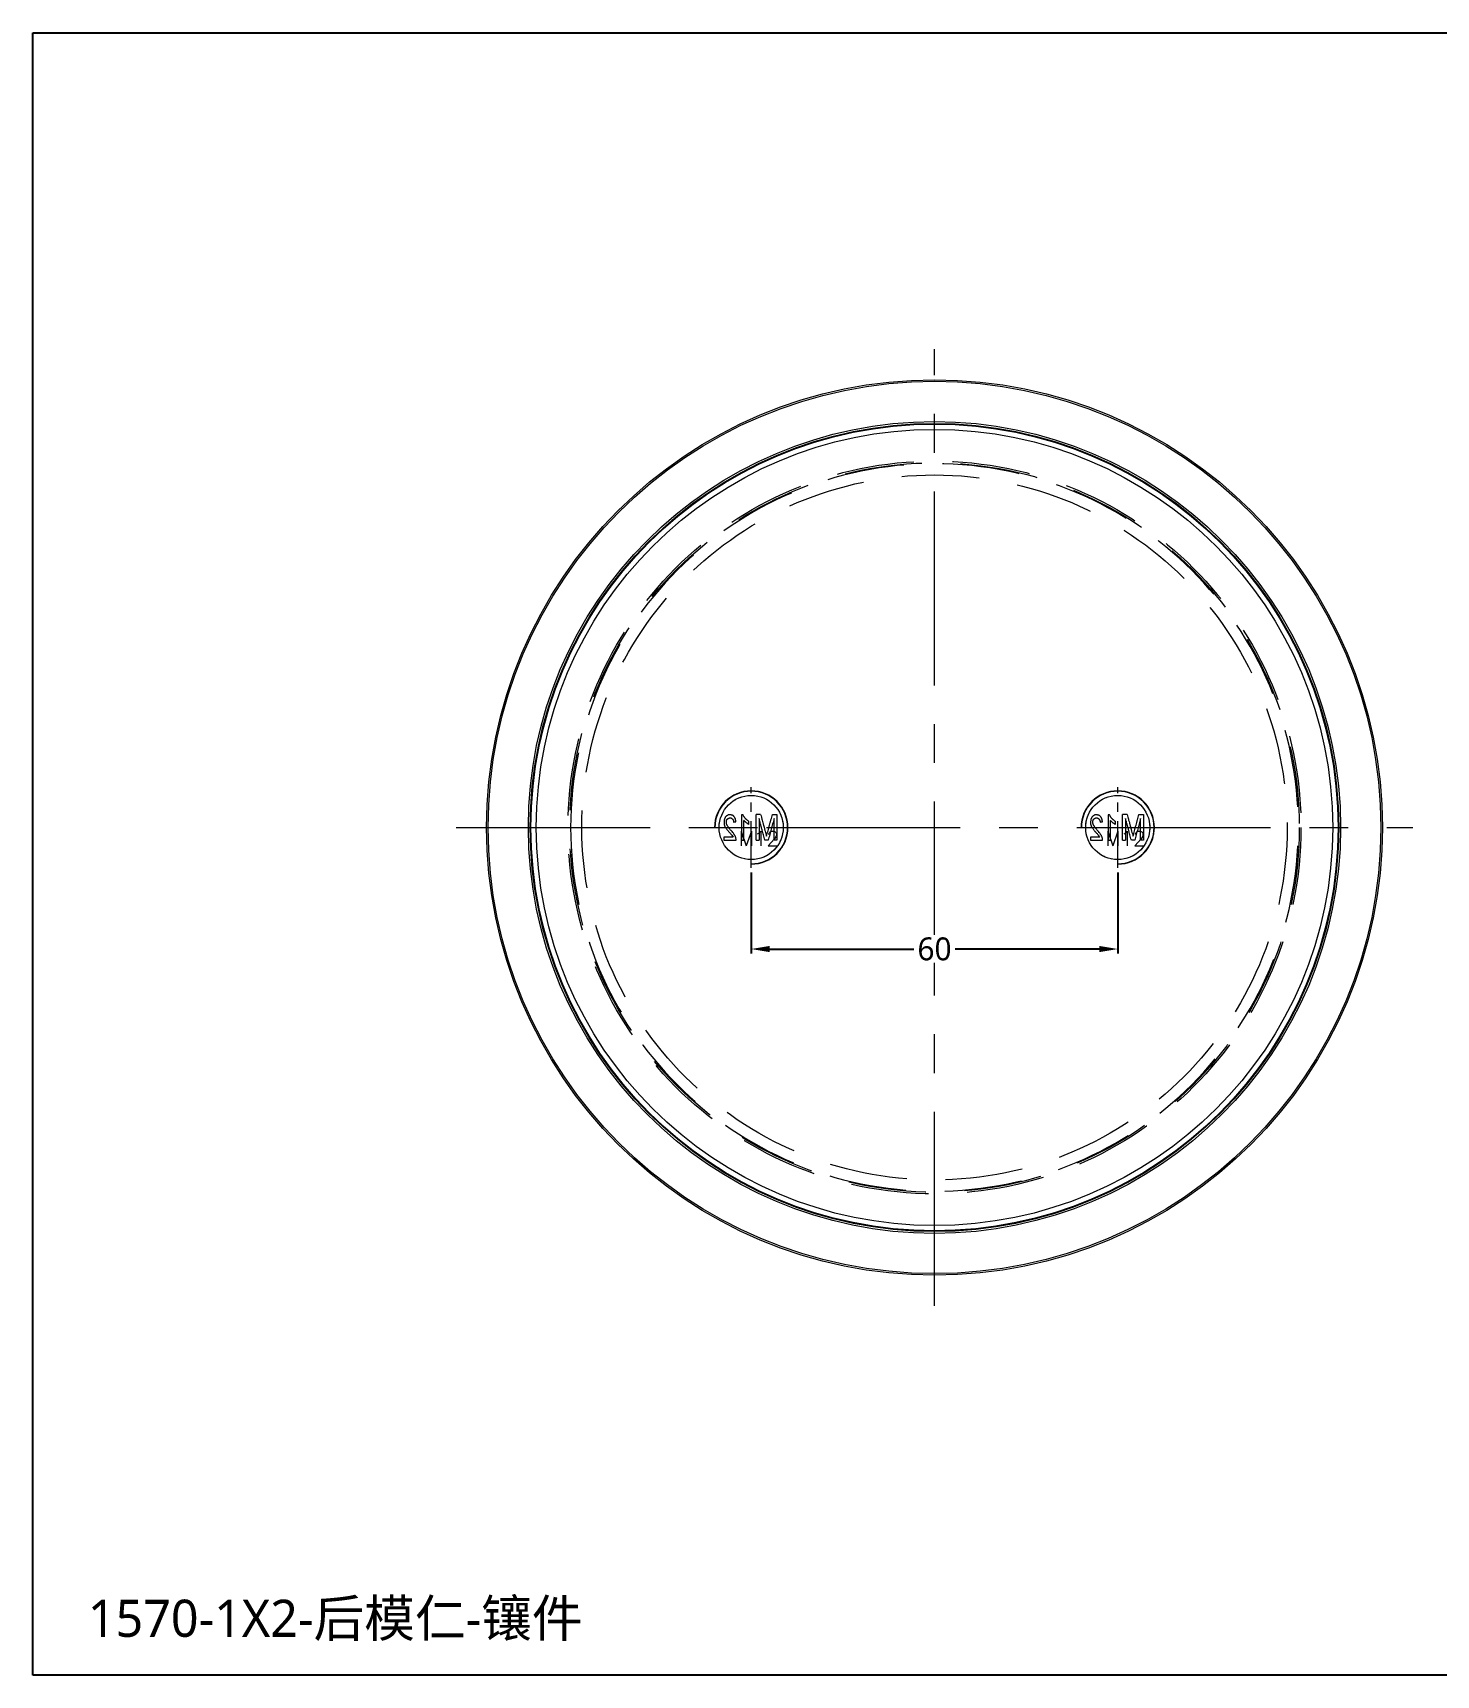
# Model space of a CAD drawing. Header units: millimetres. Extents: x 2430 to 2811, y 2094 to 2362.
# Drawn here: x 2430.4 to 2660.1, y 2093.5 to 2362.5 of the extents above; entities that cross this region are included whole.
import ezdxf
from ezdxf.lldxf.tags import DXFTag

# ---------------------------------------------------------------- set-up
doc = ezdxf.new("R2010")
doc.units = ezdxf.units.MM
doc.linetypes.add('CENTER', pattern=[50.8, 31.75, -6.35, 6.35, -6.35])
doc.linetypes.add('HIDDEN', pattern=[9.525, 6.35, -3.175])
doc.layers.add('1', color=7, linetype='Continuous', true_color=0xffffff)
doc.layers.add('21', color=7, linetype='Continuous', true_color=0xffffff)
for name, color, linetype, lineweight in [('dim', 82, 'Continuous', 9), ('moldbase', 7, 'Continuous', 20), ('screw', 33, 'Continuous', 13)]:
    doc.layers.add(name, color=color, linetype=linetype, lineweight=lineweight)
doc.styles.add('Capful-A', font='')
doc.styles.get("Standard").update_dxf_attribs({"font": 'arial.ttf'})
doc.styles.add('TXT', font='txt.shx', dxfattribs={"bigfont": 'gbcbig.shx'})
doc.styles.get('Capful-A').set_extended_font_data('Microsoft YaHei')
tags = doc.linetypes.add('DASHED', pattern=[25.72, 12.86, -12.86]).pattern_tags.tags
tags[6:7] = [DXFTag(74, 4), DXFTag(75, 0), DXFTag(340, '0'), DXFTag(46, 0.0), DXFTag(50, 0.0), DXFTag(44, 0.0), DXFTag(45, 0.0)]
tags[4:5] = [DXFTag(74, 4), DXFTag(75, 0), DXFTag(340, '0'), DXFTag(46, 0.0), DXFTag(50, 0.0), DXFTag(44, 0.0), DXFTag(45, 0.0)]
doc.dimstyles.new('Capful-A-1.5', dxfattribs={"dimscale": 1.5, "dimtxt": 2.5, "dimasz": 2.5, "dimexe": 1.5, "dimexo": 1, "dimgap": 1.5, "dimtad": 0, "dimdsep": 46, "dimtxsty": 'Capful-A', "dimcen": 0, "dimclrt": 2, "dimazin": 2, "dimtfac": 1, "dimtmove": 0, "dimatfit": 3, "dimfxl": 0, "dimtolj": 1, "dimtzin": 0, "dimarcsym": 0})

# ---------------------------------------------------------------- blocks, each defined once
blk = doc.blocks.new('TK')
for p, q in [((0, 0), (0, 294)), ((0, 294), (415.8, 294)), ((415.8, 0), (0, 0))]:
    blk.add_line(p, q)
blk = doc.blocks.new('screw_m12_g')
at = {"layer": 'screw', "color": 1, "linetype": 'CENTER', "ltscale": 0.24}
for p, q in [((0, -6.6), (0, 6.6)), ((-6.6, 0), (6.6, 0))]:
    blk.add_line(p, q, dxfattribs=at)
at = {"layer": 'screw', "color": 33, "linetype": 'HIDDEN', "ltscale": 0.24}
blk.add_circle((0, 0), 5.25, dxfattribs=at)
at = {"layer": 'screw', "color": 92, "linetype": 'HIDDEN', "ltscale": 0.24}
blk.add_arc((0, 0), 6, 270, 180, dxfattribs=at)
at = {"layer": 'screw', "color": 6, "style": 'TXT'}
blk.add_text('M12', height=2.4, dxfattribs=at).set_placement((-2.04, -3))
blk = doc.blocks.new('*D49')
at = {"layer": 'Defpoints', "color": 0, "transparency": 16777216}
for p in [(2548, 2225.75), (2608, 2225.75), (2548, 2212.44)]:
    blk.add_point(p, dxfattribs=at)
at = {"layer": 'dim', "color": 0, "lineweight": -2, "transparency": 16777216}
for p, q in [((2548, 2225), (2548, 2211.69)), ((2608, 2225), (2608, 2211.69)), ((2551, 2212.44), (2574.59, 2212.44)), ((2605, 2212.44), (2581.4, 2212.44))]:
    blk.add_line(p, q, dxfattribs=at)
at = {"layer": 'dim', "color": 0, "transparency": 16777216}
for points in [[(2551, 2212.94), (2551, 2211.94), (2548, 2212.44)], [(2605, 2212.94), (2605, 2211.94), (2608, 2212.44)]]:
    blk.add_solid(points, dxfattribs=at)
at = {"layer": 'dim', "color": 2, "transparency": 16777216, "insert": (2578, 2212.44), "char_height": 3.75, "attachment_point": 5, "style": 'Capful-A', "bg_fill": 3, "box_fill_scale": 1.1, "bg_fill_color": 256, "bg_fill_true_color": 13158600, "bg_fill_transparency": 0}
blk.add_mtext('\\A1;60', dxfattribs=at)

msp = doc.modelspace()

# ---------------------------------------------------------------- linework, layer by layer
at = {"layer": '1', "color": 1, "linetype": 'CENTER', "lineweight": 18}
for p, q in [((2577.996, 2154.025), (2577.996, 2310.668)), ((2499.675, 2232.347), (2656.318, 2232.347))]:
    msp.add_line(p, q, dxfattribs=at)
at = {"layer": '21', "color": 8, "linetype": 'DASHED', "lineweight": 18}
for p, q in [((2542.046, 2232.347), (2541.996, 2232.347)), ((2602.046, 2232.347), (2601.996, 2232.347)), ((2547.996, 2226.397), (2547.996, 2226.347)), ((2607.996, 2226.397), (2607.996, 2226.347))]:
    msp.add_line(p, q, dxfattribs=at)
at = {"layer": '21', "color": 7, "linetype": 'Continuous', "lineweight": 18}
for radius in [73.321, 73.064, 66.481, 66.18, 66.059, 65.19]:
    msp.add_circle((2577.996, 2232.347), radius, dxfattribs=at)
at = {"layer": '21', "color": 8, "linetype": 'HIDDEN', "lineweight": 18, "ltscale": 2}
for radius in [60, 59.722, 57.73]:
    msp.add_circle((2577.996, 2232.347), radius, dxfattribs=at)
at = {"layer": '21', "color": 8, "linetype": 'DASHED', "lineweight": 18}
for centre in [(2547.996, 2232.347), (2607.996, 2232.347)]:
    msp.add_circle(centre, 5.25, dxfattribs=at)
at = {"layer": '21', "color": 8, "linetype": 'HIDDEN', "lineweight": 18, "ltscale": 2}
msp.add_arc((2577.996, 2232.347), 59.563, 180, 179.99437, dxfattribs=at)
at = {"layer": '21', "color": 8, "linetype": 'DASHED', "lineweight": 18}
for centre, radius in [((2547.996, 2232.347), 6), ((2547.996, 2232.347), 5.95), ((2607.996, 2232.347), 6), ((2607.996, 2232.347), 5.95)]:
    msp.add_arc(centre, radius, 270, 180, dxfattribs=at)
for points, knots in [([(2542.746, 2232.347), (2542.746, 2232.691), (2542.78, 2233.034), (2542.855, 2233.41), (2542.863, 2233.449), (2542.872, 2233.488)], [0, 0, 0, 0, 0.8960573, 0.8960573, 1, 1, 1, 1]), ([(2545.489, 2233.281), (2545.485, 2233.314), (2545.481, 2233.348), (2545.472, 2233.414), (2545.467, 2233.447), (2545.452, 2233.545), (2545.44, 2233.609), (2545.418, 2233.687), (2545.413, 2233.702), (2545.403, 2233.733), (2545.398, 2233.748), (2545.382, 2233.792), (2545.369, 2233.821), (2545.343, 2233.877), (2545.329, 2233.904), (2545.299, 2233.958), (2545.283, 2233.984), (2545.251, 2234.036), (2545.234, 2234.061), (2545.198, 2234.11), (2545.18, 2234.134), (2545.141, 2234.181), (2545.121, 2234.203), (2545.079, 2234.244), (2545.056, 2234.263), (2545.019, 2234.288), (2545.006, 2234.296), (2544.979, 2234.31), (2544.966, 2234.317), (2544.924, 2234.335), (2544.868, 2234.355), (2544.809, 2234.371), (2544.75, 2234.385), (2544.72, 2234.392), (2544.661, 2234.403), (2544.631, 2234.408), (2544.57, 2234.416), (2544.54, 2234.42), (2544.479, 2234.425), (2544.448, 2234.427), (2544.402, 2234.426), (2544.386, 2234.426), (2544.355, 2234.423), (2544.339, 2234.421), (2544.292, 2234.413), (2544.261, 2234.404), (2544.2, 2234.381), (2544.17, 2234.367), (2544.112, 2234.335), (2544.083, 2234.317), (2544.028, 2234.28), (2544, 2234.26), (2543.947, 2234.219), (2543.921, 2234.197), (2543.87, 2234.152), (2543.845, 2234.129), (2543.797, 2234.08), (2543.774, 2234.054), (2543.743, 2234.013), (2543.733, 2233.999), (2543.719, 2233.977), (2543.714, 2233.969), (2543.705, 2233.954), (2543.701, 2233.946), (2543.681, 2233.907), (2543.668, 2233.875), (2543.645, 2233.809), (2543.635, 2233.775), (2543.617, 2233.707), (2543.609, 2233.673), (2543.594, 2233.604), (2543.587, 2233.57), (2543.569, 2233.467), (2543.559, 2233.398), (2543.548, 2233.295), (2543.545, 2233.26), (2543.54, 2233.19), (2543.539, 2233.155), (2543.539, 2233.085), (2543.54, 2233.05), (2543.545, 2232.981), (2543.549, 2232.946), (2543.56, 2232.879), (2543.567, 2232.845), (2543.584, 2232.78), (2543.594, 2232.747), (2543.617, 2232.683), (2543.63, 2232.651), (2543.658, 2232.59), (2543.673, 2232.559), (2543.72, 2232.47), (2543.754, 2232.413), (2543.825, 2232.3), (2543.862, 2232.244), (2543.938, 2232.134), (2543.976, 2232.079), (2544.056, 2231.972), (2544.097, 2231.918), (2544.18, 2231.814), (2544.222, 2231.762), (2544.287, 2231.685), (2544.309, 2231.66), (2544.354, 2231.61), (2544.376, 2231.585), (2544.444, 2231.51), (2544.49, 2231.461), (2544.582, 2231.362), (2544.627, 2231.311), (2544.716, 2231.208), (2544.759, 2231.155), (2544.887, 2230.993), (2544.969, 2230.881), (2545.048, 2230.765)], [0, 0, 0, 0, 0.015625, 0.015625, 0.03125, 0.03125, 0.0625, 0.0625, 0.0703125, 0.0703125, 0.078125, 0.078125, 0.09375, 0.09375, 0.109375, 0.109375, 0.125, 0.125, 0.140625, 0.140625, 0.15625, 0.15625, 0.171875, 0.171875, 0.1875, 0.1875, 0.1953125, 0.1953125, 0.203125, 0.203125, 0.21875, 0.234375, 0.234375, 0.25, 0.25, 0.265625, 0.265625, 0.28125, 0.28125, 0.296875, 0.296875, 0.3046875, 0.3046875, 0.3125, 0.3125, 0.328125, 0.328125, 0.34375, 0.34375, 0.359375, 0.359375, 0.375, 0.375, 0.390625, 0.390625, 0.40625, 0.40625, 0.421875, 0.421875, 0.4296875, 0.4296875, 0.4335938, 0.4335938, 0.4375, 0.4375, 0.453125, 0.453125, 0.46875, 0.46875, 0.484375, 0.484375, 0.5, 0.5, 0.53125, 0.53125, 0.546875, 0.546875, 0.5625, 0.5625, 0.578125, 0.578125, 0.59375, 0.59375, 0.609375, 0.609375, 0.625, 0.625, 0.640625, 0.640625, 0.65625, 0.65625, 0.6875, 0.6875, 0.71875, 0.71875, 0.75, 0.75, 0.78125, 0.78125, 0.8125, 0.8125, 0.828125, 0.828125, 0.84375, 0.84375, 0.875, 0.875, 0.90625, 0.90625, 0.9375, 0.9375, 1, 1, 1, 1]), ([(2545.523, 2230.263), (2545.52, 2230.32), (2545.515, 2230.377), (2545.501, 2230.491), (2545.491, 2230.548), (2545.473, 2230.634), (2545.466, 2230.663), (2545.454, 2230.706), (2545.449, 2230.721), (2545.441, 2230.749), (2545.436, 2230.763), (2545.412, 2230.834), (2545.389, 2230.889), (2545.349, 2230.97), (2545.335, 2230.997), (2545.305, 2231.049), (2545.29, 2231.075), (2545.257, 2231.127), (2545.241, 2231.152), (2545.208, 2231.201), (2545.191, 2231.226), (2545.14, 2231.298), (2545.105, 2231.346), (2545.035, 2231.439), (2544.999, 2231.485), (2544.891, 2231.621), (2544.817, 2231.709), (2544.704, 2231.838), (2544.666, 2231.881), (2544.59, 2231.965), (2544.552, 2232.006), (2544.477, 2232.091), (2544.44, 2232.133), (2544.386, 2232.199), (2544.369, 2232.221), (2544.335, 2232.266), (2544.319, 2232.289), (2544.27, 2232.359), (2544.239, 2232.406), (2544.179, 2232.502), (2544.149, 2232.55), (2544.106, 2232.624), (2544.092, 2232.648), (2544.065, 2232.698), (2544.051, 2232.723), (2544.031, 2232.761), (2544.025, 2232.774), (2544.012, 2232.799), (2544.005, 2232.812), (2543.987, 2232.851), (2543.976, 2232.877), (2543.957, 2232.931), (2543.949, 2232.959), (2543.941, 2233.002), (2543.938, 2233.017), (2543.934, 2233.046), (2543.932, 2233.061), (2543.928, 2233.106), (2543.927, 2233.135), (2543.926, 2233.195), (2543.926, 2233.255), (2543.93, 2233.314), (2543.935, 2233.374), (2543.939, 2233.403), (2543.946, 2233.448), (2543.949, 2233.463), (2543.955, 2233.493), (2543.959, 2233.507), (2543.971, 2233.551), (2543.982, 2233.579), (2544.009, 2233.633), (2544.026, 2233.658), (2544.054, 2233.693), (2544.064, 2233.703), (2544.085, 2233.724), (2544.095, 2233.734), (2544.128, 2233.763), (2544.151, 2233.78), (2544.187, 2233.804), (2544.199, 2233.812), (2544.223, 2233.827), (2544.235, 2233.834), (2544.272, 2233.855), (2544.297, 2233.867), (2544.348, 2233.891), (2544.374, 2233.901), (2544.413, 2233.914), (2544.426, 2233.918), (2544.453, 2233.925), (2544.466, 2233.927), (2544.506, 2233.934), (2544.533, 2233.935), (2544.572, 2233.932), (2544.585, 2233.93), (2544.611, 2233.925), (2544.624, 2233.921), (2544.661, 2233.91), (2544.685, 2233.9), (2544.732, 2233.878), (2544.755, 2233.866), (2544.799, 2233.839), (2544.843, 2233.811), (2544.883, 2233.778), (2544.922, 2233.744), (2544.941, 2233.726), (2544.968, 2233.696), (2544.977, 2233.686), (2544.993, 2233.665), (2545.001, 2233.654), (2545.023, 2233.62), (2545.036, 2233.596), (2545.053, 2233.558), (2545.058, 2233.546), (2545.068, 2233.519), (2545.072, 2233.505), (2545.084, 2233.464), (2545.091, 2233.436), (2545.102, 2233.38), (2545.107, 2233.351), (2545.115, 2233.294), (2545.118, 2233.264), (2545.121, 2233.235)], [0, 0, 0, 0, 0.03125, 0.03125, 0.0625, 0.0625, 0.078125, 0.078125, 0.0859375, 0.0859375, 0.09375, 0.09375, 0.125, 0.125, 0.140625, 0.140625, 0.15625, 0.15625, 0.171875, 0.171875, 0.1875, 0.1875, 0.21875, 0.21875, 0.25, 0.25, 0.3125, 0.3125, 0.34375, 0.34375, 0.375, 0.375, 0.40625, 0.40625, 0.421875, 0.421875, 0.4375, 0.4375, 0.46875, 0.46875, 0.5, 0.5, 0.515625, 0.515625, 0.53125, 0.53125, 0.5390625, 0.5390625, 0.546875, 0.546875, 0.5625, 0.5625, 0.578125, 0.578125, 0.5859375, 0.5859375, 0.59375, 0.59375, 0.609375, 0.609375, 0.625, 0.640625, 0.640625, 0.65625, 0.65625, 0.6640625, 0.6640625, 0.671875, 0.671875, 0.6875, 0.6875, 0.703125, 0.703125, 0.7109375, 0.7109375, 0.71875, 0.71875, 0.734375, 0.734375, 0.7421875, 0.7421875, 0.75, 0.75, 0.765625, 0.765625, 0.78125, 0.78125, 0.7890625, 0.7890625, 0.796875, 0.796875, 0.8125, 0.8125, 0.8203125, 0.8203125, 0.828125, 0.828125, 0.84375, 0.84375, 0.859375, 0.859375, 0.875, 0.890625, 0.890625, 0.90625, 0.90625, 0.9140625, 0.9140625, 0.921875, 0.921875, 0.9375, 0.9375, 0.9453125, 0.9453125, 0.953125, 0.953125, 0.96875, 0.96875, 0.984375, 0.984375, 1, 1, 1, 1]), ([(2546.427, 2234.424), (2546.427, 2234.26), (2546.427, 2234.096), (2546.427, 2233.845), (2546.427, 2233.761), (2546.427, 2233.591), (2546.427, 2233.506), (2546.427, 2233.376), (2546.427, 2233.332), (2546.427, 2233.244), (2546.427, 2233.2), (2546.427, 2233.068), (2546.427, 2232.98), (2546.427, 2232.802), (2546.427, 2232.712), (2546.427, 2232.532), (2546.427, 2232.442), (2546.427, 2232.305), (2546.427, 2232.237), (2546.427, 2232.168), (2546.427, 2232.122), (2546.427, 2232.099), (2546.427, 2231.984), (2546.427, 2231.893), (2546.427, 2231.714), (2546.427, 2231.625), (2546.427, 2231.45), (2546.427, 2231.275), (2546.427, 2231.103), (2546.427, 2230.932), (2546.427, 2230.847), (2546.427, 2230.594), (2546.427, 2230.428), (2546.427, 2230.263)], [0, 0, 0, 0, 0.125, 0.125, 0.1875, 0.1875, 0.25, 0.25, 0.28125, 0.28125, 0.3125, 0.3125, 0.375, 0.375, 0.4375, 0.4375, 0.5, 0.5, 0.53125, 0.546875, 0.546875, 0.5625, 0.5625, 0.625, 0.625, 0.6875, 0.6875, 0.75, 0.8125, 0.8125, 0.875, 0.875, 1, 1, 1, 1]), ([(2547.566, 2233.384), (2547.54, 2233.4), (2547.515, 2233.416), (2547.464, 2233.449), (2547.44, 2233.465), (2547.367, 2233.517), (2547.321, 2233.554), (2547.255, 2233.612), (2547.233, 2233.631), (2547.189, 2233.67), (2547.168, 2233.69), (2547.126, 2233.73), (2547.105, 2233.751), (2547.066, 2233.793), (2547.046, 2233.815), (2547.009, 2233.859), (2546.982, 2233.893), (2546.956, 2233.927), (2546.938, 2233.95), (2546.929, 2233.961), (2546.902, 2233.996), (2546.885, 2234.019), (2546.851, 2234.065), (2546.834, 2234.089), (2546.81, 2234.125), (2546.802, 2234.137), (2546.787, 2234.162), (2546.78, 2234.174), (2546.758, 2234.212), (2546.745, 2234.237), (2546.708, 2234.316), (2546.686, 2234.369), (2546.666, 2234.424)], [0, 0, 0, 0, 0.0625, 0.0625, 0.125, 0.125, 0.25, 0.25, 0.3125, 0.3125, 0.375, 0.375, 0.4375, 0.4375, 0.5, 0.5, 0.5625, 0.59375, 0.59375, 0.625, 0.625, 0.6875, 0.6875, 0.75, 0.75, 0.78125, 0.78125, 0.8125, 0.8125, 0.875, 0.875, 1, 1, 1, 1]), ([(2546.796, 2230.263), (2546.796, 2230.389), (2546.796, 2230.516), (2546.796, 2230.771), (2546.796, 2230.899), (2546.796, 2231.094), (2546.796, 2231.159), (2546.796, 2231.291), (2546.796, 2231.358), (2546.796, 2231.458), (2546.796, 2231.492), (2546.796, 2231.56), (2546.796, 2231.594), (2546.796, 2231.697), (2546.796, 2231.766), (2546.796, 2231.905), (2546.796, 2231.974), (2546.796, 2232.115), (2546.796, 2232.186), (2546.796, 2232.292), (2546.796, 2232.346), (2546.796, 2232.4), (2546.796, 2232.436), (2546.796, 2232.454), (2546.796, 2232.544), (2546.796, 2232.616), (2546.796, 2232.827), (2546.796, 2232.965), (2546.796, 2233.17), (2546.796, 2233.237), (2546.796, 2233.372), (2546.796, 2233.439), (2546.796, 2233.505)], [0, 0, 0, 0, 0.125, 0.125, 0.25, 0.25, 0.3125, 0.3125, 0.375, 0.375, 0.40625, 0.40625, 0.4375, 0.4375, 0.5, 0.5, 0.5625, 0.5625, 0.625, 0.625, 0.65625, 0.671875, 0.671875, 0.6875, 0.6875, 0.75, 0.75, 0.875, 0.875, 0.9375, 0.9375, 1, 1, 1, 1]), ([(2547.566, 2232.848), (2547.532, 2232.873), (2547.498, 2232.899), (2547.447, 2232.937), (2547.43, 2232.95), (2547.397, 2232.976), (2547.38, 2232.988), (2547.346, 2233.014), (2547.329, 2233.027), (2547.295, 2233.052), (2547.278, 2233.065), (2547.228, 2233.103), (2547.194, 2233.129), (2547.143, 2233.167), (2547.127, 2233.18), (2547.093, 2233.206), (2547.077, 2233.219), (2547.045, 2233.247), (2547.029, 2233.261), (2546.997, 2233.289), (2546.982, 2233.303), (2546.951, 2233.332), (2546.936, 2233.347), (2546.906, 2233.377), (2546.892, 2233.392), (2546.863, 2233.423), (2546.849, 2233.439), (2546.822, 2233.471), (2546.809, 2233.488), (2546.796, 2233.505)], [0, 0, 0, 0, 0.125, 0.125, 0.1875, 0.1875, 0.25, 0.25, 0.3125, 0.3125, 0.375, 0.375, 0.5, 0.5, 0.5625, 0.5625, 0.625, 0.625, 0.6875, 0.6875, 0.75, 0.75, 0.8125, 0.8125, 0.875, 0.875, 0.9375, 0.9375, 1, 1, 1, 1]), ([(2547.566, 2233.384), (2547.566, 2233.296), (2547.566, 2233.208), (2547.566, 2233.074), (2547.566, 2233.029), (2547.566, 2232.939), (2547.566, 2232.894), (2547.566, 2232.848)], [0, 0, 0, 0, 0.5, 0.5, 0.75, 0.75, 1, 1, 1, 1]), ([(2549.539, 2234.446), (2549.419, 2234.446), (2549.297, 2234.446), (2549.051, 2234.446), (2548.927, 2234.446), (2548.801, 2234.446)], [0, 0, 0, 0, 0.5, 0.5, 1, 1, 1, 1]), ([(2548.801, 2230.285), (2548.801, 2230.449), (2548.801, 2230.614), (2548.801, 2230.863), (2548.801, 2230.947), (2548.801, 2231.114), (2548.801, 2231.198), (2548.801, 2231.368), (2548.801, 2231.453), (2548.801, 2231.626), (2548.801, 2231.714), (2548.801, 2231.827), (2548.801, 2231.849), (2548.801, 2231.895), (2548.801, 2231.918), (2548.801, 2231.986), (2548.801, 2232.032), (2548.801, 2232.124), (2548.801, 2232.171), (2548.801, 2232.264), (2548.801, 2232.311), (2548.801, 2232.382), (2548.801, 2232.406), (2548.801, 2232.453), (2548.801, 2232.477), (2548.801, 2232.548), (2548.801, 2232.595), (2548.801, 2232.734), (2548.801, 2232.825), (2548.801, 2233.004), (2548.801, 2233.093), (2548.801, 2233.268), (2548.801, 2233.354), (2548.801, 2233.525), (2548.801, 2233.61), (2548.801, 2233.778), (2548.801, 2233.863), (2548.801, 2234.114), (2548.801, 2234.28), (2548.801, 2234.446)], [0, 0, 0, 0, 0.125, 0.125, 0.1875, 0.1875, 0.25, 0.25, 0.3125, 0.3125, 0.375, 0.375, 0.390625, 0.390625, 0.40625, 0.40625, 0.4375, 0.4375, 0.46875, 0.46875, 0.5, 0.5, 0.515625, 0.515625, 0.53125, 0.53125, 0.5625, 0.5625, 0.625, 0.625, 0.6875, 0.6875, 0.75, 0.75, 0.8125, 0.8125, 0.875, 0.875, 1, 1, 1, 1]), ([(2550.222, 2230.285), (2550.185, 2230.422), (2550.148, 2230.561), (2550.073, 2230.839), (2550.035, 2230.978), (2549.958, 2231.261), (2549.919, 2231.404), (2549.861, 2231.621), (2549.841, 2231.693), (2549.801, 2231.84), (2549.781, 2231.914), (2549.741, 2232.063), (2549.721, 2232.137), (2549.69, 2232.251), (2549.68, 2232.288), (2549.66, 2232.364), (2549.649, 2232.403), (2549.618, 2232.518), (2549.597, 2232.595), (2549.566, 2232.71), (2549.556, 2232.749), (2549.535, 2232.826), (2549.524, 2232.864), (2549.493, 2232.98), (2549.472, 2233.057), (2549.441, 2233.171), (2549.431, 2233.209), (2549.411, 2233.285), (2549.4, 2233.323), (2549.349, 2233.512), (2549.31, 2233.66), (2549.27, 2233.807)], [0, 0, 0, 0, 0.125, 0.125, 0.25, 0.25, 0.375, 0.375, 0.4375, 0.4375, 0.5, 0.5, 0.5625, 0.5625, 0.59375, 0.59375, 0.625, 0.625, 0.6875, 0.6875, 0.71875, 0.71875, 0.75, 0.75, 0.8125, 0.8125, 0.84375, 0.84375, 0.875, 0.875, 1, 1, 1, 1]), ([(2549.27, 2233.807), (2549.27, 2233.737), (2549.27, 2233.666), (2549.27, 2233.525), (2549.27, 2233.453), (2549.27, 2233.31), (2549.27, 2233.237), (2549.27, 2233.09), (2549.27, 2233.016), (2549.27, 2232.903), (2549.27, 2232.865), (2549.27, 2232.789), (2549.27, 2232.75), (2549.27, 2232.635), (2549.27, 2232.559), (2549.27, 2232.405), (2549.27, 2232.328), (2549.27, 2232.173), (2549.27, 2232.096), (2549.27, 2231.98), (2549.27, 2231.941), (2549.27, 2231.865), (2549.27, 2231.827), (2549.27, 2231.714), (2549.27, 2231.565), (2549.27, 2231.418), (2549.27, 2231.273), (2549.27, 2231.201), (2549.27, 2231.057), (2549.27, 2230.986), (2549.27, 2230.844), (2549.27, 2230.773), (2549.27, 2230.562), (2549.27, 2230.423), (2549.27, 2230.285)], [0, 0, 0, 0, 0.0625, 0.0625, 0.125, 0.125, 0.1875, 0.1875, 0.25, 0.25, 0.28125, 0.28125, 0.3125, 0.3125, 0.375, 0.375, 0.4375, 0.4375, 0.5, 0.5, 0.53125, 0.53125, 0.5625, 0.5625, 0.625, 0.6875, 0.6875, 0.75, 0.75, 0.8125, 0.8125, 0.875, 0.875, 1, 1, 1, 1]), ([(2549.539, 2234.446), (2549.578, 2234.303), (2549.617, 2234.158), (2549.677, 2233.939), (2549.707, 2233.829), (2549.738, 2233.717), (2549.758, 2233.643), (2549.768, 2233.605), (2549.819, 2233.418), (2549.86, 2233.268), (2549.922, 2233.041), (2549.963, 2232.89), (2550.005, 2232.739), (2550.036, 2232.625), (2550.046, 2232.587), (2550.067, 2232.511), (2550.077, 2232.472), (2550.108, 2232.359), (2550.129, 2232.283), (2550.17, 2232.133), (2550.19, 2232.059), (2550.23, 2231.91), (2550.251, 2231.836), (2550.311, 2231.616), (2550.35, 2231.472), (2550.428, 2231.185), (2550.467, 2231.044), (2550.505, 2230.903)], [0, 0, 0, 0, 0.125, 0.125, 0.1875, 0.21875, 0.21875, 0.25, 0.25, 0.375, 0.375, 0.4375, 0.5, 0.5, 0.53125, 0.53125, 0.5625, 0.5625, 0.625, 0.625, 0.6875, 0.6875, 0.75, 0.75, 0.875, 0.875, 1, 1, 1, 1]), ([(2550.505, 2230.903), (2550.544, 2231.055), (2550.583, 2231.207), (2550.662, 2231.51), (2550.703, 2231.661), (2550.783, 2231.964), (2550.824, 2232.115), (2550.875, 2232.304), (2550.885, 2232.341), (2550.906, 2232.417), (2550.916, 2232.455), (2550.947, 2232.568), (2550.968, 2232.642), (2551.029, 2232.866), (2551.069, 2233.013), (2551.13, 2233.232), (2551.15, 2233.305), (2551.19, 2233.45), (2551.21, 2233.522), (2551.269, 2233.738), (2551.308, 2233.881), (2551.386, 2234.165), (2551.425, 2234.306), (2551.463, 2234.446)], [0, 0, 0, 0, 0.125, 0.125, 0.25, 0.25, 0.375, 0.375, 0.40625, 0.40625, 0.4375, 0.4375, 0.5, 0.5, 0.625, 0.625, 0.6875, 0.6875, 0.75, 0.75, 0.875, 0.875, 1, 1, 1, 1]), ([(2551.732, 2233.807), (2551.694, 2233.666), (2551.618, 2233.382), (2551.54, 2233.093), (2551.462, 2232.802), (2551.422, 2232.656), (2551.344, 2232.363), (2551.304, 2232.216), (2551.225, 2231.921), (2551.185, 2231.773), (2551.105, 2231.475), (2551.065, 2231.326), (2550.984, 2231.025), (2550.944, 2230.876), (2550.864, 2230.579), (2550.824, 2230.432), (2550.785, 2230.285)], [0, 0, 0, 0, 0.125, 0.25, 0.25, 0.375, 0.375, 0.5, 0.5, 0.625, 0.625, 0.75, 0.75, 0.875, 0.875, 1, 1, 1, 1]), ([(2551.732, 2230.285), (2551.732, 2230.569), (2551.732, 2230.857), (2551.732, 2231.296), (2551.732, 2231.443), (2551.732, 2231.667), (2551.732, 2231.741), (2551.732, 2231.891), (2551.732, 2231.966), (2551.732, 2232.189), (2551.732, 2232.338), (2551.732, 2232.634), (2551.732, 2232.781), (2551.732, 2233.223), (2551.732, 2233.516), (2551.732, 2233.807)], [0, 0, 0, 0, 0.25, 0.25, 0.375, 0.375, 0.4375, 0.4375, 0.5, 0.5, 0.625, 0.625, 0.75, 0.75, 1, 1, 1, 1]), ([(2552.201, 2234.446), (2552.201, 2234.107), (2552.201, 2233.765), (2552.201, 2233.244), (2552.201, 2233.069), (2552.201, 2232.805), (2552.201, 2232.717), (2552.201, 2232.584), (2552.201, 2232.539), (2552.201, 2232.451), (2552.201, 2232.406), (2552.201, 2232.186), (2552.201, 2232.01), (2552.201, 2231.66), (2552.201, 2231.487), (2552.201, 2230.968), (2552.201, 2230.625), (2552.201, 2230.285)], [0, 0, 0, 0, 0.25, 0.25, 0.375, 0.375, 0.4375, 0.4375, 0.46875, 0.46875, 0.5, 0.5, 0.625, 0.625, 0.75, 0.75, 1, 1, 1, 1]), ([(2602.746, 2232.347), (2602.746, 2232.691), (2602.78, 2233.034), (2602.855, 2233.41), (2602.863, 2233.449), (2602.872, 2233.488)], [0, 0, 0, 0, 0.8960573, 0.8960573, 1, 1, 1, 1]), ([(2605.489, 2233.281), (2605.485, 2233.314), (2605.481, 2233.348), (2605.472, 2233.414), (2605.467, 2233.447), (2605.452, 2233.545), (2605.44, 2233.609), (2605.418, 2233.687), (2605.413, 2233.702), (2605.403, 2233.733), (2605.398, 2233.748), (2605.382, 2233.792), (2605.369, 2233.821), (2605.343, 2233.877), (2605.329, 2233.904), (2605.299, 2233.958), (2605.283, 2233.984), (2605.251, 2234.036), (2605.234, 2234.061), (2605.198, 2234.11), (2605.18, 2234.134), (2605.141, 2234.181), (2605.121, 2234.203), (2605.079, 2234.244), (2605.056, 2234.263), (2605.019, 2234.288), (2605.006, 2234.296), (2604.979, 2234.31), (2604.966, 2234.317), (2604.924, 2234.335), (2604.868, 2234.355), (2604.809, 2234.371), (2604.75, 2234.385), (2604.72, 2234.392), (2604.661, 2234.403), (2604.631, 2234.408), (2604.57, 2234.416), (2604.54, 2234.42), (2604.479, 2234.425), (2604.448, 2234.427), (2604.402, 2234.426), (2604.386, 2234.426), (2604.355, 2234.423), (2604.339, 2234.421), (2604.292, 2234.413), (2604.261, 2234.404), (2604.2, 2234.381), (2604.17, 2234.367), (2604.112, 2234.335), (2604.083, 2234.317), (2604.028, 2234.28), (2604, 2234.26), (2603.947, 2234.219), (2603.921, 2234.197), (2603.87, 2234.152), (2603.845, 2234.129), (2603.797, 2234.08), (2603.774, 2234.054), (2603.743, 2234.013), (2603.733, 2233.999), (2603.719, 2233.977), (2603.714, 2233.969), (2603.705, 2233.954), (2603.701, 2233.946), (2603.681, 2233.907), (2603.668, 2233.875), (2603.645, 2233.809), (2603.635, 2233.775), (2603.617, 2233.707), (2603.609, 2233.673), (2603.594, 2233.604), (2603.587, 2233.57), (2603.569, 2233.467), (2603.559, 2233.398), (2603.548, 2233.295), (2603.545, 2233.26), (2603.54, 2233.19), (2603.539, 2233.155), (2603.539, 2233.085), (2603.54, 2233.05), (2603.545, 2232.981), (2603.549, 2232.946), (2603.56, 2232.879), (2603.567, 2232.845), (2603.584, 2232.78), (2603.594, 2232.747), (2603.617, 2232.683), (2603.63, 2232.651), (2603.658, 2232.59), (2603.673, 2232.559), (2603.72, 2232.47), (2603.754, 2232.413), (2603.825, 2232.3), (2603.862, 2232.244), (2603.938, 2232.134), (2603.976, 2232.079), (2604.056, 2231.972), (2604.097, 2231.918), (2604.18, 2231.814), (2604.222, 2231.762), (2604.287, 2231.685), (2604.309, 2231.66), (2604.354, 2231.61), (2604.376, 2231.585), (2604.444, 2231.51), (2604.49, 2231.461), (2604.582, 2231.362), (2604.627, 2231.311), (2604.716, 2231.208), (2604.759, 2231.155), (2604.887, 2230.993), (2604.969, 2230.881), (2605.048, 2230.765)], [0, 0, 0, 0, 0.015625, 0.015625, 0.03125, 0.03125, 0.0625, 0.0625, 0.0703125, 0.0703125, 0.078125, 0.078125, 0.09375, 0.09375, 0.109375, 0.109375, 0.125, 0.125, 0.140625, 0.140625, 0.15625, 0.15625, 0.171875, 0.171875, 0.1875, 0.1875, 0.1953125, 0.1953125, 0.203125, 0.203125, 0.21875, 0.234375, 0.234375, 0.25, 0.25, 0.265625, 0.265625, 0.28125, 0.28125, 0.296875, 0.296875, 0.3046875, 0.3046875, 0.3125, 0.3125, 0.328125, 0.328125, 0.34375, 0.34375, 0.359375, 0.359375, 0.375, 0.375, 0.390625, 0.390625, 0.40625, 0.40625, 0.421875, 0.421875, 0.4296875, 0.4296875, 0.4335937, 0.4335937, 0.4375, 0.4375, 0.453125, 0.453125, 0.46875, 0.46875, 0.484375, 0.484375, 0.5, 0.5, 0.53125, 0.53125, 0.546875, 0.546875, 0.5625, 0.5625, 0.578125, 0.578125, 0.59375, 0.59375, 0.609375, 0.609375, 0.625, 0.625, 0.640625, 0.640625, 0.65625, 0.65625, 0.6875, 0.6875, 0.71875, 0.71875, 0.75, 0.75, 0.78125, 0.78125, 0.8125, 0.8125, 0.828125, 0.828125, 0.84375, 0.84375, 0.875, 0.875, 0.90625, 0.90625, 0.9375, 0.9375, 1, 1, 1, 1]), ([(2605.523, 2230.263), (2605.52, 2230.32), (2605.515, 2230.377), (2605.501, 2230.491), (2605.491, 2230.548), (2605.473, 2230.634), (2605.466, 2230.663), (2605.454, 2230.706), (2605.449, 2230.721), (2605.441, 2230.749), (2605.436, 2230.763), (2605.412, 2230.834), (2605.389, 2230.889), (2605.349, 2230.97), (2605.335, 2230.997), (2605.305, 2231.049), (2605.29, 2231.075), (2605.257, 2231.127), (2605.241, 2231.152), (2605.208, 2231.201), (2605.191, 2231.226), (2605.14, 2231.298), (2605.105, 2231.346), (2605.035, 2231.439), (2604.999, 2231.485), (2604.891, 2231.621), (2604.817, 2231.709), (2604.704, 2231.838), (2604.666, 2231.881), (2604.59, 2231.965), (2604.552, 2232.006), (2604.477, 2232.091), (2604.44, 2232.133), (2604.386, 2232.199), (2604.369, 2232.221), (2604.335, 2232.266), (2604.319, 2232.289), (2604.27, 2232.359), (2604.239, 2232.406), (2604.179, 2232.502), (2604.149, 2232.55), (2604.106, 2232.624), (2604.092, 2232.648), (2604.065, 2232.698), (2604.051, 2232.723), (2604.031, 2232.761), (2604.025, 2232.774), (2604.012, 2232.799), (2604.005, 2232.812), (2603.987, 2232.851), (2603.976, 2232.877), (2603.957, 2232.931), (2603.949, 2232.959), (2603.941, 2233.002), (2603.938, 2233.017), (2603.934, 2233.046), (2603.932, 2233.061), (2603.928, 2233.106), (2603.927, 2233.135), (2603.926, 2233.195), (2603.926, 2233.255), (2603.93, 2233.314), (2603.935, 2233.374), (2603.939, 2233.403), (2603.946, 2233.448), (2603.949, 2233.463), (2603.955, 2233.493), (2603.959, 2233.507), (2603.971, 2233.551), (2603.982, 2233.579), (2604.009, 2233.633), (2604.026, 2233.658), (2604.054, 2233.693), (2604.064, 2233.703), (2604.085, 2233.724), (2604.095, 2233.734), (2604.128, 2233.763), (2604.151, 2233.78), (2604.187, 2233.804), (2604.199, 2233.812), (2604.223, 2233.827), (2604.235, 2233.834), (2604.272, 2233.855), (2604.297, 2233.867), (2604.348, 2233.891), (2604.374, 2233.901), (2604.413, 2233.914), (2604.426, 2233.918), (2604.453, 2233.925), (2604.466, 2233.927), (2604.506, 2233.934), (2604.533, 2233.935), (2604.572, 2233.932), (2604.585, 2233.93), (2604.611, 2233.925), (2604.624, 2233.921), (2604.661, 2233.91), (2604.685, 2233.9), (2604.732, 2233.878), (2604.755, 2233.866), (2604.799, 2233.839), (2604.843, 2233.811), (2604.883, 2233.778), (2604.922, 2233.744), (2604.941, 2233.726), (2604.968, 2233.696), (2604.977, 2233.686), (2604.993, 2233.665), (2605.001, 2233.654), (2605.023, 2233.62), (2605.036, 2233.596), (2605.053, 2233.558), (2605.058, 2233.546), (2605.068, 2233.519), (2605.072, 2233.505), (2605.084, 2233.464), (2605.091, 2233.436), (2605.102, 2233.38), (2605.107, 2233.351), (2605.115, 2233.294), (2605.118, 2233.264), (2605.121, 2233.235)], [0, 0, 0, 0, 0.03125, 0.03125, 0.0625, 0.0625, 0.078125, 0.078125, 0.0859375, 0.0859375, 0.09375, 0.09375, 0.125, 0.125, 0.140625, 0.140625, 0.15625, 0.15625, 0.171875, 0.171875, 0.1875, 0.1875, 0.21875, 0.21875, 0.25, 0.25, 0.3125, 0.3125, 0.34375, 0.34375, 0.375, 0.375, 0.40625, 0.40625, 0.421875, 0.421875, 0.4375, 0.4375, 0.46875, 0.46875, 0.5, 0.5, 0.515625, 0.515625, 0.53125, 0.53125, 0.5390625, 0.5390625, 0.546875, 0.546875, 0.5625, 0.5625, 0.578125, 0.578125, 0.5859375, 0.5859375, 0.59375, 0.59375, 0.609375, 0.609375, 0.625, 0.640625, 0.640625, 0.65625, 0.65625, 0.6640625, 0.6640625, 0.671875, 0.671875, 0.6875, 0.6875, 0.703125, 0.703125, 0.7109375, 0.7109375, 0.71875, 0.71875, 0.734375, 0.734375, 0.7421875, 0.7421875, 0.75, 0.75, 0.765625, 0.765625, 0.78125, 0.78125, 0.7890625, 0.7890625, 0.796875, 0.796875, 0.8125, 0.8125, 0.8203125, 0.8203125, 0.828125, 0.828125, 0.84375, 0.84375, 0.859375, 0.859375, 0.875, 0.890625, 0.890625, 0.90625, 0.90625, 0.9140625, 0.9140625, 0.921875, 0.921875, 0.9375, 0.9375, 0.9453125, 0.9453125, 0.953125, 0.953125, 0.96875, 0.96875, 0.984375, 0.984375, 1, 1, 1, 1]), ([(2606.427, 2234.424), (2606.427, 2234.26), (2606.427, 2234.096), (2606.427, 2233.845), (2606.427, 2233.761), (2606.427, 2233.591), (2606.427, 2233.506), (2606.427, 2233.376), (2606.427, 2233.332), (2606.427, 2233.244), (2606.427, 2233.2), (2606.427, 2233.068), (2606.427, 2232.98), (2606.427, 2232.802), (2606.427, 2232.712), (2606.427, 2232.532), (2606.427, 2232.442), (2606.427, 2232.305), (2606.427, 2232.237), (2606.427, 2232.168), (2606.427, 2232.122), (2606.427, 2232.099), (2606.427, 2231.984), (2606.427, 2231.893), (2606.427, 2231.714), (2606.427, 2231.625), (2606.427, 2231.45), (2606.427, 2231.275), (2606.427, 2231.103), (2606.427, 2230.932), (2606.427, 2230.847), (2606.427, 2230.594), (2606.427, 2230.428), (2606.427, 2230.263)], [0, 0, 0, 0, 0.125, 0.125, 0.1875, 0.1875, 0.25, 0.25, 0.28125, 0.28125, 0.3125, 0.3125, 0.375, 0.375, 0.4375, 0.4375, 0.5, 0.5, 0.53125, 0.546875, 0.546875, 0.5625, 0.5625, 0.625, 0.625, 0.6875, 0.6875, 0.75, 0.8125, 0.8125, 0.875, 0.875, 1, 1, 1, 1]), ([(2607.566, 2233.384), (2607.54, 2233.4), (2607.515, 2233.416), (2607.464, 2233.449), (2607.44, 2233.465), (2607.367, 2233.517), (2607.321, 2233.554), (2607.255, 2233.612), (2607.233, 2233.631), (2607.189, 2233.67), (2607.168, 2233.69), (2607.126, 2233.73), (2607.105, 2233.751), (2607.066, 2233.793), (2607.046, 2233.815), (2607.009, 2233.859), (2606.982, 2233.893), (2606.956, 2233.927), (2606.938, 2233.95), (2606.929, 2233.961), (2606.902, 2233.996), (2606.885, 2234.019), (2606.851, 2234.065), (2606.834, 2234.089), (2606.81, 2234.125), (2606.802, 2234.137), (2606.787, 2234.162), (2606.78, 2234.174), (2606.758, 2234.212), (2606.745, 2234.237), (2606.708, 2234.316), (2606.686, 2234.369), (2606.666, 2234.424)], [0, 0, 0, 0, 0.0625, 0.0625, 0.125, 0.125, 0.25, 0.25, 0.3125, 0.3125, 0.375, 0.375, 0.4375, 0.4375, 0.5, 0.5, 0.5625, 0.59375, 0.59375, 0.625, 0.625, 0.6875, 0.6875, 0.75, 0.75, 0.78125, 0.78125, 0.8125, 0.8125, 0.875, 0.875, 1, 1, 1, 1]), ([(2606.796, 2230.263), (2606.796, 2230.389), (2606.796, 2230.516), (2606.796, 2230.771), (2606.796, 2230.899), (2606.796, 2231.094), (2606.796, 2231.159), (2606.796, 2231.291), (2606.796, 2231.358), (2606.796, 2231.458), (2606.796, 2231.492), (2606.796, 2231.56), (2606.796, 2231.594), (2606.796, 2231.697), (2606.796, 2231.766), (2606.796, 2231.905), (2606.796, 2231.974), (2606.796, 2232.115), (2606.796, 2232.186), (2606.796, 2232.292), (2606.796, 2232.346), (2606.796, 2232.4), (2606.796, 2232.436), (2606.796, 2232.454), (2606.796, 2232.544), (2606.796, 2232.616), (2606.796, 2232.827), (2606.796, 2232.965), (2606.796, 2233.17), (2606.796, 2233.237), (2606.796, 2233.372), (2606.796, 2233.439), (2606.796, 2233.505)], [0, 0, 0, 0, 0.125, 0.125, 0.25, 0.25, 0.3125, 0.3125, 0.375, 0.375, 0.40625, 0.40625, 0.4375, 0.4375, 0.5, 0.5, 0.5625, 0.5625, 0.625, 0.625, 0.65625, 0.671875, 0.671875, 0.6875, 0.6875, 0.75, 0.75, 0.875, 0.875, 0.9375, 0.9375, 1, 1, 1, 1]), ([(2607.566, 2232.848), (2607.532, 2232.873), (2607.498, 2232.899), (2607.447, 2232.937), (2607.43, 2232.95), (2607.397, 2232.976), (2607.38, 2232.988), (2607.346, 2233.014), (2607.329, 2233.027), (2607.295, 2233.052), (2607.278, 2233.065), (2607.228, 2233.103), (2607.194, 2233.129), (2607.143, 2233.167), (2607.127, 2233.18), (2607.093, 2233.206), (2607.077, 2233.219), (2607.045, 2233.247), (2607.029, 2233.261), (2606.997, 2233.289), (2606.982, 2233.303), (2606.951, 2233.332), (2606.936, 2233.347), (2606.906, 2233.377), (2606.892, 2233.392), (2606.863, 2233.423), (2606.849, 2233.439), (2606.822, 2233.471), (2606.809, 2233.488), (2606.796, 2233.505)], [0, 0, 0, 0, 0.125, 0.125, 0.1875, 0.1875, 0.25, 0.25, 0.3125, 0.3125, 0.375, 0.375, 0.5, 0.5, 0.5625, 0.5625, 0.625, 0.625, 0.6875, 0.6875, 0.75, 0.75, 0.8125, 0.8125, 0.875, 0.875, 0.9375, 0.9375, 1, 1, 1, 1]), ([(2607.566, 2233.384), (2607.566, 2233.296), (2607.566, 2233.208), (2607.566, 2233.074), (2607.566, 2233.029), (2607.566, 2232.939), (2607.566, 2232.894), (2607.566, 2232.848)], [0, 0, 0, 0, 0.5, 0.5, 0.75, 0.75, 1, 1, 1, 1]), ([(2609.539, 2234.446), (2609.419, 2234.446), (2609.297, 2234.446), (2609.051, 2234.446), (2608.927, 2234.446), (2608.801, 2234.446)], [0, 0, 0, 0, 0.5, 0.5, 1, 1, 1, 1]), ([(2608.801, 2230.285), (2608.801, 2230.449), (2608.801, 2230.614), (2608.801, 2230.863), (2608.801, 2230.947), (2608.801, 2231.114), (2608.801, 2231.198), (2608.801, 2231.368), (2608.801, 2231.453), (2608.801, 2231.626), (2608.801, 2231.714), (2608.801, 2231.827), (2608.801, 2231.849), (2608.801, 2231.895), (2608.801, 2231.918), (2608.801, 2231.986), (2608.801, 2232.032), (2608.801, 2232.124), (2608.801, 2232.171), (2608.801, 2232.264), (2608.801, 2232.311), (2608.801, 2232.382), (2608.801, 2232.406), (2608.801, 2232.453), (2608.801, 2232.477), (2608.801, 2232.548), (2608.801, 2232.595), (2608.801, 2232.734), (2608.801, 2232.825), (2608.801, 2233.004), (2608.801, 2233.093), (2608.801, 2233.268), (2608.801, 2233.354), (2608.801, 2233.525), (2608.801, 2233.61), (2608.801, 2233.778), (2608.801, 2233.863), (2608.801, 2234.114), (2608.801, 2234.28), (2608.801, 2234.446)], [0, 0, 0, 0, 0.125, 0.125, 0.1875, 0.1875, 0.25, 0.25, 0.3125, 0.3125, 0.375, 0.375, 0.390625, 0.390625, 0.40625, 0.40625, 0.4375, 0.4375, 0.46875, 0.46875, 0.5, 0.5, 0.515625, 0.515625, 0.53125, 0.53125, 0.5625, 0.5625, 0.625, 0.625, 0.6875, 0.6875, 0.75, 0.75, 0.8125, 0.8125, 0.875, 0.875, 1, 1, 1, 1]), ([(2610.222, 2230.285), (2610.185, 2230.422), (2610.148, 2230.561), (2610.073, 2230.839), (2610.035, 2230.978), (2609.958, 2231.261), (2609.919, 2231.404), (2609.861, 2231.621), (2609.841, 2231.693), (2609.801, 2231.84), (2609.781, 2231.914), (2609.741, 2232.063), (2609.721, 2232.137), (2609.69, 2232.251), (2609.68, 2232.288), (2609.66, 2232.364), (2609.649, 2232.403), (2609.618, 2232.518), (2609.597, 2232.595), (2609.566, 2232.71), (2609.556, 2232.749), (2609.535, 2232.826), (2609.524, 2232.864), (2609.493, 2232.98), (2609.472, 2233.057), (2609.441, 2233.171), (2609.431, 2233.209), (2609.411, 2233.285), (2609.4, 2233.323), (2609.349, 2233.512), (2609.31, 2233.66), (2609.27, 2233.807)], [0, 0, 0, 0, 0.125, 0.125, 0.25, 0.25, 0.375, 0.375, 0.4375, 0.4375, 0.5, 0.5, 0.5625, 0.5625, 0.59375, 0.59375, 0.625, 0.625, 0.6875, 0.6875, 0.71875, 0.71875, 0.75, 0.75, 0.8125, 0.8125, 0.84375, 0.84375, 0.875, 0.875, 1, 1, 1, 1]), ([(2609.27, 2233.807), (2609.27, 2233.737), (2609.27, 2233.666), (2609.27, 2233.525), (2609.27, 2233.453), (2609.27, 2233.31), (2609.27, 2233.237), (2609.27, 2233.09), (2609.27, 2233.016), (2609.27, 2232.903), (2609.27, 2232.865), (2609.27, 2232.789), (2609.27, 2232.75), (2609.27, 2232.635), (2609.27, 2232.559), (2609.27, 2232.405), (2609.27, 2232.328), (2609.27, 2232.173), (2609.27, 2232.096), (2609.27, 2231.98), (2609.27, 2231.941), (2609.27, 2231.865), (2609.27, 2231.827), (2609.27, 2231.714), (2609.27, 2231.565), (2609.27, 2231.418), (2609.27, 2231.273), (2609.27, 2231.201), (2609.27, 2231.057), (2609.27, 2230.986), (2609.27, 2230.844), (2609.27, 2230.773), (2609.27, 2230.562), (2609.27, 2230.423), (2609.27, 2230.285)], [0, 0, 0, 0, 0.0625, 0.0625, 0.125, 0.125, 0.1875, 0.1875, 0.25, 0.25, 0.28125, 0.28125, 0.3125, 0.3125, 0.375, 0.375, 0.4375, 0.4375, 0.5, 0.5, 0.53125, 0.53125, 0.5625, 0.5625, 0.625, 0.6875, 0.6875, 0.75, 0.75, 0.8125, 0.8125, 0.875, 0.875, 1, 1, 1, 1]), ([(2609.539, 2234.446), (2609.578, 2234.303), (2609.617, 2234.158), (2609.677, 2233.939), (2609.707, 2233.829), (2609.738, 2233.717), (2609.758, 2233.643), (2609.768, 2233.605), (2609.819, 2233.418), (2609.86, 2233.268), (2609.922, 2233.041), (2609.963, 2232.89), (2610.005, 2232.739), (2610.036, 2232.625), (2610.046, 2232.587), (2610.067, 2232.511), (2610.077, 2232.472), (2610.108, 2232.359), (2610.129, 2232.283), (2610.17, 2232.133), (2610.19, 2232.059), (2610.23, 2231.91), (2610.251, 2231.836), (2610.311, 2231.616), (2610.35, 2231.472), (2610.428, 2231.185), (2610.467, 2231.044), (2610.505, 2230.903)], [0, 0, 0, 0, 0.125, 0.125, 0.1875, 0.21875, 0.21875, 0.25, 0.25, 0.375, 0.375, 0.4375, 0.5, 0.5, 0.53125, 0.53125, 0.5625, 0.5625, 0.625, 0.625, 0.6875, 0.6875, 0.75, 0.75, 0.875, 0.875, 1, 1, 1, 1]), ([(2610.505, 2230.903), (2610.544, 2231.055), (2610.583, 2231.207), (2610.662, 2231.51), (2610.703, 2231.661), (2610.783, 2231.964), (2610.824, 2232.115), (2610.875, 2232.304), (2610.885, 2232.341), (2610.906, 2232.417), (2610.916, 2232.455), (2610.947, 2232.568), (2610.968, 2232.642), (2611.029, 2232.866), (2611.069, 2233.013), (2611.13, 2233.232), (2611.15, 2233.305), (2611.19, 2233.45), (2611.21, 2233.522), (2611.269, 2233.738), (2611.308, 2233.881), (2611.386, 2234.165), (2611.425, 2234.306), (2611.463, 2234.446)], [0, 0, 0, 0, 0.125, 0.125, 0.25, 0.25, 0.375, 0.375, 0.40625, 0.40625, 0.4375, 0.4375, 0.5, 0.5, 0.625, 0.625, 0.6875, 0.6875, 0.75, 0.75, 0.875, 0.875, 1, 1, 1, 1]), ([(2611.732, 2233.807), (2611.694, 2233.666), (2611.618, 2233.382), (2611.54, 2233.093), (2611.462, 2232.802), (2611.422, 2232.656), (2611.344, 2232.363), (2611.304, 2232.216), (2611.225, 2231.921), (2611.185, 2231.773), (2611.105, 2231.475), (2611.065, 2231.326), (2610.984, 2231.025), (2610.944, 2230.876), (2610.864, 2230.579), (2610.824, 2230.432), (2610.785, 2230.285)], [0, 0, 0, 0, 0.125, 0.25, 0.25, 0.375, 0.375, 0.5, 0.5, 0.625, 0.625, 0.75, 0.75, 0.875, 0.875, 1, 1, 1, 1]), ([(2611.732, 2230.285), (2611.732, 2230.569), (2611.732, 2230.857), (2611.732, 2231.296), (2611.732, 2231.443), (2611.732, 2231.667), (2611.732, 2231.741), (2611.732, 2231.891), (2611.732, 2231.966), (2611.732, 2232.189), (2611.732, 2232.338), (2611.732, 2232.634), (2611.732, 2232.781), (2611.732, 2233.223), (2611.732, 2233.516), (2611.732, 2233.807)], [0, 0, 0, 0, 0.25, 0.25, 0.375, 0.375, 0.4375, 0.4375, 0.5, 0.5, 0.625, 0.625, 0.75, 0.75, 1, 1, 1, 1]), ([(2612.201, 2234.446), (2612.201, 2234.107), (2612.201, 2233.765), (2612.201, 2233.244), (2612.201, 2233.069), (2612.201, 2232.805), (2612.201, 2232.717), (2612.201, 2232.584), (2612.201, 2232.539), (2612.201, 2232.451), (2612.201, 2232.406), (2612.201, 2232.186), (2612.201, 2232.01), (2612.201, 2231.66), (2612.201, 2231.487), (2612.201, 2230.968), (2612.201, 2230.625), (2612.201, 2230.285)], [0, 0, 0, 0, 0.25, 0.25, 0.375, 0.375, 0.4375, 0.4375, 0.46875, 0.46875, 0.5, 0.5, 0.625, 0.625, 0.75, 0.75, 1, 1, 1, 1]), ([(2545.048, 2230.765), (2544.79, 2230.765), (2544.533, 2230.765), (2544.022, 2230.765), (2543.767, 2230.765), (2543.513, 2230.765)], [0, 0, 0, 0, 0.5, 0.5, 1, 1, 1, 1]), ([(2543.513, 2230.263), (2543.678, 2230.263), (2543.844, 2230.263), (2544.176, 2230.263), (2544.342, 2230.263), (2544.677, 2230.263), (2544.845, 2230.263), (2545.182, 2230.263), (2545.352, 2230.263), (2545.523, 2230.263)], [0, 0, 0, 0, 0.25, 0.25, 0.5, 0.5, 0.75, 0.75, 1, 1, 1, 1]), ([(2605.048, 2230.765), (2604.79, 2230.765), (2604.533, 2230.765), (2604.022, 2230.765), (2603.767, 2230.765), (2603.513, 2230.765)], [0, 0, 0, 0, 0.5, 0.5, 1, 1, 1, 1]), ([(2603.513, 2230.263), (2603.678, 2230.263), (2603.844, 2230.263), (2604.176, 2230.263), (2604.342, 2230.263), (2604.677, 2230.263), (2604.845, 2230.263), (2605.182, 2230.263), (2605.352, 2230.263), (2605.523, 2230.263)], [0, 0, 0, 0, 0.25, 0.25, 0.5, 0.5, 0.75, 0.75, 1, 1, 1, 1])]:
    msp.add_open_spline(points, degree=3, knots=knots, dxfattribs=at)
for points in [[(2545.121, 2233.235), (2545.243, 2233.251), (2545.366, 2233.266), (2545.489, 2233.281)], [(2546.666, 2234.424), (2546.586, 2234.424), (2546.506, 2234.424), (2546.427, 2234.424)], [(2551.463, 2234.446), (2551.71, 2234.446), (2551.956, 2234.446), (2552.201, 2234.446)], [(2553.226, 2232.804), (2553.239, 2232.652), (2553.246, 2232.5), (2553.246, 2232.347)], [(2553.246, 2232.347), (2553.246, 2232.216), (2553.241, 2232.084), (2553.231, 2231.953)], [(2605.121, 2233.235), (2605.243, 2233.251), (2605.366, 2233.266), (2605.489, 2233.281)], [(2606.666, 2234.424), (2606.586, 2234.424), (2606.506, 2234.424), (2606.427, 2234.424)], [(2611.463, 2234.446), (2611.71, 2234.446), (2611.956, 2234.446), (2612.201, 2234.446)], [(2613.226, 2232.804), (2613.239, 2232.652), (2613.246, 2232.5), (2613.246, 2232.347)], [(2613.246, 2232.347), (2613.246, 2232.216), (2613.241, 2232.084), (2613.231, 2231.953)], [(2543.513, 2230.765), (2543.513, 2230.597), (2543.513, 2230.429), (2543.513, 2230.263)], [(2546.427, 2230.263), (2546.549, 2230.263), (2546.672, 2230.263), (2546.796, 2230.263)], [(2548.801, 2230.285), (2548.959, 2230.285), (2549.115, 2230.285), (2549.27, 2230.285)], [(2550.785, 2230.285), (2550.599, 2230.285), (2550.411, 2230.285), (2550.222, 2230.285)], [(2552.201, 2230.285), (2552.045, 2230.285), (2551.889, 2230.285), (2551.732, 2230.285)], [(2603.513, 2230.765), (2603.513, 2230.597), (2603.513, 2230.429), (2603.513, 2230.263)], [(2606.427, 2230.263), (2606.549, 2230.263), (2606.672, 2230.263), (2606.796, 2230.263)], [(2608.801, 2230.285), (2608.959, 2230.285), (2609.115, 2230.285), (2609.27, 2230.285)], [(2610.785, 2230.285), (2610.599, 2230.285), (2610.411, 2230.285), (2610.222, 2230.285)], [(2612.201, 2230.285), (2612.045, 2230.285), (2611.889, 2230.285), (2611.732, 2230.285)]]:
    msp.add_open_spline(points, degree=3, dxfattribs=at)

# ---------------------------------------------------------------- block references
at = {"xscale": 0.914806670238035, "yscale": 0.914806670238035, "zscale": 0.914806670238035}
msp.add_blockref('TK', (2430.391, 2093.527), dxfattribs=at)
at = {"layer": 'screw'}
for p in [(2547.996, 2232.347), (2607.996, 2232.347)]:
    msp.add_blockref('screw_m12_g', p, dxfattribs=at)

# ---------------------------------------------------------------- texts
at = {"layer": 'moldbase', "lineweight": 18, "insert": (2439.388, 2105.885), "char_height": 6.08432, "attachment_point": 1}
msp.add_mtext_dynamic_manual_height_columns('{\\fMicrosoft YaHei|b0|i0|c134|p34;1570-1X2-后模仁-镶件}', width=206.9763, gutter_width=0, heights=[16.37], dxfattribs=at)

# ---------------------------------------------------------------- next in the draw order: dimensions: what is measured, and where the dimension line sits
at = {"layer": 'dim'}
dim = msp.add_linear_dim(base=(2547.996, 2212.437), p1=(2607.996, 2225.747), p2=(2547.996, 2225.747), dimstyle='Capful-A-1.5', override={"dimasz": 2, "dimexe": 0.49975, "dimexo": 0.49975, "dimgap": 0.49975}, dxfattribs=at)
dim.commit()
dim.dimension.update_dxf_attribs({"geometry": '*D49', "text_midpoint": (2577.996, 2212.437)})

doc.saveas('drawing.dxf')
